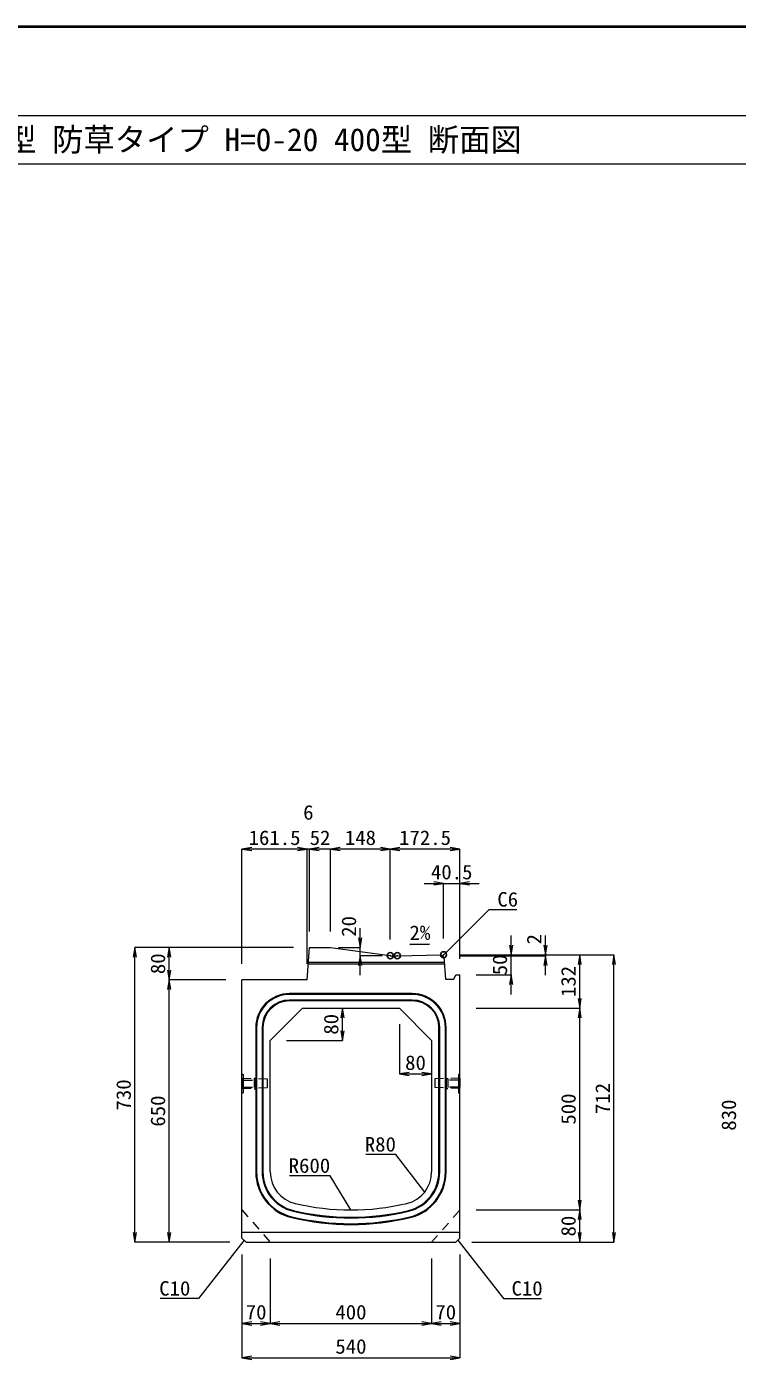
# Model space of a CAD drawing. Units: millimetres at full size; some dimension numbers follow another scale. Extents: x -1267 to 18002, y -8040 to 14480.
# Drawn here: x 11131 to 12892, y -4902 to -1600 of the extents above; entities that cross this region are included whole.
import ezdxf
from ezdxf.enums import TextEntityAlignment as Align

# ---------------------------------------------------------------- set-up
doc = ezdxf.new("R2010")
doc.units = ezdxf.units.MM
doc.header["$LTSCALE"] = 30
doc.header["$PDMODE"] = 32
doc.header["$PDSIZE"] = 15
doc.linetypes.add('USER1', pattern=[1.35, 0.75, -0.6])
for name, color, linetype, lineweight in [('インサート', 3, 'USER1', 9), ('吊りマスター', 4, 'USER1', 9), ('図枠', 7, 'Continuous', 5), ('寸法線', 7, 'Continuous', 13), ('引出線', 4, 'Continuous', 13), ('本体', 2, 'Continuous', 13), ('目地', 132, 'Continuous', 5)]:
    doc.layers.add(name, color=color, linetype=linetype, lineweight=lineweight)
doc.layers.add('作業エリア', color=11, linetype='Continuous')
doc.styles.add('ＭＳ ゴシック', font='')
doc.styles.add('ＭＳ 明朝', font='')
doc.styles.get('ＭＳ ゴシック').set_extended_font_data('MS Gothic')
doc.styles.get('ＭＳ 明朝').set_extended_font_data('MS Mincho')

# ---------------------------------------------------------------- blocks, each defined once
blk = doc.blocks.new('open_arrow')
at = {"color": 0, "linetype": 'Continuous', "lineweight": -2}
blk.add_lwpolyline([(7.5, 1.25), (0, 0), (7.5, -1.25)], dxfattribs=at)

msp = doc.modelspace()

# ---------------------------------------------------------------- linework, layer by layer
at = {"layer": 'インサート'}
for p, q in [((11667.64, -4210.51), (11694.64, -4210.51)), ((11667.64, -4210.51), (11667.64, -4227.51)), ((11697.64, -4206.51), (11694.64, -4206.51)), ((11694.64, -4206.51), (11694.64, -4231.51)), ((11697.64, -4231.51), (11697.64, -4206.51)), ((12171.24, -4206.51), (12174.24, -4206.51)), ((12171.24, -4231.51), (12171.24, -4206.51)), ((12174.24, -4206.51), (12174.24, -4231.51)), ((12201.24, -4210.51), (12174.24, -4210.51)), ((12201.24, -4210.51), (12201.24, -4227.51)), ((11667.64, -4227.51), (11694.64, -4227.51)), ((11694.64, -4231.51), (11697.64, -4231.51)), ((12174.24, -4231.51), (12171.24, -4231.51)), ((12201.24, -4227.51), (12174.24, -4227.51))]:
    msp.add_line(p, q, dxfattribs=at)
at = {"layer": '作業エリア'}
for p in [(12031.94, -3902.01), (12049.44, -3902.01), (12163.94, -3899.79)]:
    msp.add_point(p, dxfattribs=at)
at = {"layer": '吊りマスター'}
for p, q in [((11664.44, -4205.51), (11664.44, -4230.51)), ((11664.44, -4205.51), (11726.44, -4207.01)), ((11726.44, -4207.01), (11726.44, -4229.01)), ((12204.44, -4205.51), (12142.44, -4207.01)), ((12142.44, -4207.01), (12142.44, -4229.01)), ((12204.44, -4205.51), (12204.44, -4230.51)), ((11664.44, -4230.51), (11726.44, -4229.01)), ((12204.44, -4230.51), (12142.44, -4229.01))]:
    msp.add_line(p, q, dxfattribs=at)
at = {"layer": '図枠', "lineweight": 40}
msp.add_line((9534.44, -1600.17), (17334.44, -1600.17), dxfattribs=at)
at = {"layer": '図枠', "lineweight": 13}
for p, q in [((9834.44, -1820.17), (17034.44, -1820.17)), ((9834.44, -1940.17), (17034.44, -1940.17))]:
    msp.add_line(p, q, dxfattribs=at)
at = {"layer": '寸法線'}
for p, q in [((11825.94, -3637.76), (11664.44, -3637.76)), ((11664.44, -3922.01), (11664.44, -3637.76)), ((11855.94, -3637.76), (11801.94, -3637.76)), ((11825.94, -3922.01), (11825.94, -3637.76)), ((11825.94, -3922.01), (11825.94, -3637.76)), ((11931.94, -3637.76), (11831.94, -3637.76)), ((11831.94, -3842.01), (11831.94, -3637.76)), ((11831.94, -3842.01), (11831.94, -3637.76)), ((11883.94, -3842.01), (11883.94, -3637.76)), ((12031.94, -3637.76), (11883.94, -3637.76)), ((11883.94, -3842.01), (11883.94, -3637.76)), ((12204.44, -3637.76), (12031.94, -3637.76)), ((12031.94, -3862.01), (12031.94, -3637.76)), ((12031.94, -3862.01), (12031.94, -3637.76)), ((12204.44, -3909.79), (12204.44, -3637.76)), ((12115.94, -3722.76), (12252.44, -3722.76)), ((12163.94, -3859.79), (12163.94, -3722.76)), ((12204.44, -3909.79), (12204.44, -3722.76)), ((11957.27, -3950.01), (11957.27, -3834.01)), ((12331.42, -3997.79), (12331.42, -3851.79)), ((12416.42, -3950.01), (12416.42, -3851.79)), ((11398.91, -4612.01), (11398.91, -3882.01)), ((11791.98, -3882.01), (11398.91, -3882.01)), ((11483.91, -3962.01), (11483.91, -3882.01)), ((11791.98, -3882.01), (11483.91, -3882.01)), ((11903.94, -3882.01), (11957.27, -3882.01)), ((12011.94, -3902.01), (11957.27, -3902.01)), ((12203.94, -3899.79), (12501.42, -3899.79)), ((12203.94, -3899.79), (12586.42, -3899.79)), ((12203.94, -3899.79), (12416.42, -3899.79)), ((12203.94, -3899.79), (12331.42, -3899.79)), ((12203.94, -3902.01), (12416.42, -3902.01)), ((12501.42, -4032.01), (12501.42, -3899.79)), ((12586.42, -4612.01), (12586.42, -3899.79)), ((11483.91, -4612.01), (11483.91, -3962.01)), ((11624.44, -3962.01), (11483.91, -3962.01)), ((11624.44, -3962.01), (11483.91, -3962.01)), ((12244.44, -3949.79), (12331.42, -3949.79)), ((11913.29, -4112.01), (11913.29, -4032.01)), ((12244.44, -4032.01), (12501.42, -4032.01)), ((12244.44, -4032.01), (12501.42, -4032.01)), ((12501.42, -4532.01), (12501.42, -4032.01)), ((12054.44, -4072.01), (12054.44, -4195.09)), ((11774.44, -4112.01), (11913.29, -4112.01)), ((12054.44, -4195.09), (12134.44, -4195.09)), ((12244.44, -4532.01), (12501.42, -4532.01)), ((12244.44, -4532.01), (12501.42, -4532.01)), ((12501.42, -4612.01), (12501.42, -4532.01)), ((11634.44, -4612.01), (11398.91, -4612.01)), ((11634.44, -4612.01), (11483.91, -4612.01)), ((12234.44, -4612.01), (12501.42, -4612.01)), ((12234.44, -4612.01), (12586.42, -4612.01)), ((11664.44, -4642.01), (11664.44, -4813.16)), ((11664.44, -4642.01), (11664.44, -4898.16)), ((11734.44, -4652.01), (11734.44, -4813.16)), ((11734.44, -4652.01), (11734.44, -4813.16)), ((12134.44, -4652.01), (12134.44, -4813.16)), ((12134.44, -4652.01), (12134.44, -4813.16)), ((12204.44, -4642.01), (12204.44, -4813.16)), ((12204.44, -4642.01), (12204.44, -4898.16)), ((11664.44, -4813.16), (11734.44, -4813.16)), ((11734.44, -4813.16), (12134.44, -4813.16)), ((12134.44, -4813.16), (12204.44, -4813.16)), ((11664.44, -4898.16), (12204.44, -4898.16))]:
    msp.add_line(p, q, dxfattribs=at)
at = {"layer": '引出線'}
for points in [[(12161.19, -3902.84), (12277.3, -3787.54), (12345.64, -3787.54)], [(12080.3, -3874.34), (12129.01, -3873.36), (12080.27, -3874.34)], [(12117.2, -4487.58), (12045.94, -4394.47), (11971.27, -4394.47)], [(11934.44, -4532.01), (11883.07, -4447.26), (11782.07, -4447.26)], [(11669.44, -4607.01), (11556.46, -4751.44), (11461.79, -4751.44)], [(12199.44, -4607.01), (12312.42, -4751.44), (12407.09, -4751.44)]]:
    msp.add_lwpolyline(points, dxfattribs=at)
at = {"layer": '本体'}
for p, q in [((11825.94, -3962.01), (11831.94, -3882.01)), ((11831.94, -3882.01), (11883.94, -3882.01)), ((11883.94, -3882.01), (12030.61, -3901.83)), ((12033.28, -3902.01), (12049.44, -3902.01)), ((12049.44, -3902.01), (12157.94, -3899.91)), ((12157.94, -3899.91), (12164.44, -3905.77)), ((12164.44, -3905.77), (12168.94, -3959.79)), ((11664.44, -4602.01), (11664.44, -3962.01)), ((11825.94, -3962.01), (11664.44, -3962.01)), ((12168.94, -3959.79), (12189.44, -3959.79)), ((12189.44, -3959.79), (12194.44, -3949.79)), ((12194.44, -3949.79), (12204.44, -3949.79)), ((12204.44, -4602.01), (12204.44, -3949.79)), ((11734.44, -4112.01), (11814.44, -4032.01)), ((11814.44, -4032.01), (12054.44, -4032.01)), ((12054.44, -4032.01), (12134.44, -4112.01)), ((11734.44, -4437.97), (11734.44, -4112.01)), ((12134.44, -4112.01), (12134.44, -4437.97)), ((11674.44, -4612.01), (11664.44, -4602.01)), ((11674.44, -4612.01), (12194.44, -4612.01)), ((12194.44, -4612.01), (12204.44, -4602.01))]:
    msp.add_line(p, q, dxfattribs=at)
at = {"layer": '本体', "lineweight": 9}
for p, q in [((11664.44, -4194.51), (11667.64, -4196.51)), ((11667.64, -4196.51), (11667.64, -4241.51)), ((12204.44, -4194.51), (12201.24, -4196.51)), ((12201.24, -4196.51), (12201.24, -4241.51)), ((11667.64, -4241.51), (11664.44, -4243.51)), ((12201.24, -4241.51), (12204.44, -4243.51)), ((11664.44, -4587.01), (12204.44, -4587.01))]:
    msp.add_line(p, q, dxfattribs=at)
at = {"layer": '本体', "linetype": 'USER1', "lineweight": 9}
for p, q in [((11664.44, -4532.01), (11734.44, -4612.01)), ((12134.44, -4612.01), (12204.44, -4532.01))]:
    msp.add_line(p, q, dxfattribs=at)
at = {"layer": '本体'}
for centre, radius, start, end in [((12033.28, -3882.01), 20, 262.30395, 270), ((11814.44, -4437.97), 80, 180, 256.65764), ((12054.44, -4437.97), 80, 283.34236, 0), ((11934.44, -3932.01), 600, 256.65764, 283.34236)]:
    msp.add_arc(centre, radius, start, end, dxfattribs=at)
at = {"layer": '目地'}
for p, q in [((12165.87, -3923.01), (11828.86, -3923.01)), ((12165.54, -3919.01), (11829.16, -3919.01)), ((12086.44, -3996.01), (11782.44, -3996.01)), ((12086.44, -3998.01), (11782.44, -3998.01)), ((12086.44, -4012.01), (11782.44, -4012.01)), ((12086.44, -4014.01), (11782.44, -4014.01)), ((11698.44, -4080.01), (11698.44, -4437.97)), ((11700.44, -4080.01), (11700.44, -4437.97)), ((11714.44, -4080.01), (11714.44, -4437.97)), ((11716.44, -4080.01), (11716.44, -4437.97)), ((12152.44, -4437.97), (12152.44, -4080.01)), ((12154.44, -4437.97), (12154.44, -4080.01)), ((12168.44, -4437.97), (12168.44, -4080.01)), ((12170.44, -4437.97), (12170.44, -4080.01))]:
    msp.add_line(p, q, dxfattribs=at)
for centre, radius, start, end in [((11782.44, -4080.01), 84, 90, 180), ((11782.44, -4080.01), 82, 90, 180), ((11782.44, -4080.01), 68, 90, 180), ((11782.44, -4080.01), 66, 90, 180), ((12086.44, -4080.01), 84, 0, 90), ((12086.44, -4080.01), 82, 0, 90), ((12086.44, -4080.01), 68, 0, 90), ((12086.44, -4080.01), 66, 0, 90), ((11814.44, -4437.97), 116, 180, 256.65764), ((11814.44, -4437.97), 114, 180, 256.65764), ((11814.44, -4437.97), 100, 180, 256.65764), ((11814.44, -4437.97), 98, 180, 256.65764), ((12054.44, -4437.97), 98, 283.34236, 0), ((12054.44, -4437.97), 100, 283.34236, 0), ((12054.44, -4437.97), 114, 283.34236, 0), ((12054.44, -4437.97), 116, 283.34236, 0), ((11934.44, -3932.01), 636, 256.65764, 283.34236), ((11934.44, -3932.01), 634, 256.65764, 283.34236), ((11934.44, -3932.01), 620, 256.65764, 283.34236), ((11934.44, -3932.01), 618, 256.65764, 283.34236)]:
    msp.add_arc(centre, radius, start, end, dxfattribs=at)

# ---------------------------------------------------------------- block references
at = {"layer": '寸法線', "xscale": 3.2, "yscale": 3.2}
for p in [(11664.44, -3637.76), (11831.94, -3637.76), (11883.94, -3637.76), (11883.94, -3637.76), (12031.94, -3637.76), (12204.44, -3722.76), (12054.44, -4195.09), (11664.44, -4813.16), (11734.44, -4813.16), (12134.44, -4813.16), (11664.44, -4898.16)]:
    msp.add_blockref('open_arrow', p, dxfattribs=at)
for p, rotation in [((11825.94, -3637.76), 180), ((12031.94, -3637.76), 180), ((12204.44, -3637.76), 180), ((12163.94, -3722.76), 180), ((11957.27, -3882.01), 90), ((11398.91, -3882.01), 270), ((11483.91, -3882.01), 270), ((12331.42, -3899.79), 90), ((12416.42, -3899.79), 90), ((11957.27, -3902.01), 270), ((12416.42, -3902.01), 270), ((12501.42, -3899.79), 270), ((12586.42, -3899.79), 270), ((11483.91, -3962.01), 90), ((11483.91, -3962.01), 270), ((12331.42, -3949.79), 270), ((12501.42, -4032.01), 90), ((11913.29, -4032.01), 270), ((12501.42, -4032.01), 270), ((11913.29, -4112.01), 90), ((12134.44, -4195.09), 180), ((12501.42, -4532.01), 90), ((12501.42, -4532.01), 270), ((11398.91, -4612.01), 90), ((11483.91, -4612.01), 90), ((12501.42, -4612.01), 90), ((12586.42, -4612.01), 90), ((11734.44, -4813.16), 180), ((12134.44, -4813.16), 180), ((12204.44, -4813.16), 180), ((12204.44, -4898.16), 180)]:
    msp.add_blockref('open_arrow', p, dxfattribs=dict(at, rotation=rotation))
at = {"layer": '引出線'}
for p, xscale, yscale, rotation in [((12080.3, -3874.34), 0.16, 0.16, 1.1), ((12161.19, -3902.84), 0.16, 0.16, 44.8), ((12117.2, -4487.58), 0.133, 0.133, 127.4), ((11934.44, -4532.01), 0.133, 0.133, 121.2), ((11669.44, -4607.01), 0.16, 0.16, 232), ((12199.44, -4607.01), 0.16, 0.16, 308)]:
    msp.add_blockref('open_arrow', p, dxfattribs=dict(at, xscale=xscale, yscale=yscale, rotation=rotation))

# ---------------------------------------------------------------- texts
at = {"layer": '図枠', "style": 'ＭＳ ゴシック'}
msp.add_text('\u3000ＩＢＣ排水側溝 乗り入れ一体 Ⅱ型 防草タイプ H=0-20 400型 断面図', height=56.96, dxfattribs=at).set_placement((9834.44, -1880.17), align=Align.MIDDLE_LEFT)
at = {"layer": '寸法線', "style": 'ＭＳ 明朝', "width": 1.05}
for s, p in [('6', (11828.94, -3546.92)), ('161.5', (11745.19, -3609.76)), ('52', (11857.94, -3609.76)), ('148', (11957.94, -3609.76)), ('172.5', (12118.19, -3609.76)), ('40.5', (12184.19, -3694.76)), ('80', (12094.44, -4167.09)), ('70', (11699.44, -4785.16)), ('400', (11934.44, -4785.16)), ('70', (12169.44, -4785.16)), ('540', (11934.44, -4870.16))]:
    msp.add_text(s, height=36.03, dxfattribs=at).set_placement(p, align=Align.MIDDLE_CENTER)
for s, p in [('20', (11929.27, -3829.5)), ('2', (12388.42, -3861.33)), ('80', (11455.91, -3922.01)), ('50', (12303.42, -3924.79)), ('132', (12473.42, -3965.9)), ('80', (11885.29, -4072.01)), ('730', (11370.91, -4247.01)), ('712', (12558.42, -4255.9)), ('650', (11455.91, -4287.01)), ('500', (12473.42, -4282.01)), ('830', (12870.91, -4297.01)), ('80', (12473.42, -4572.01))]:
    msp.add_text(s, height=36.03, rotation=90, dxfattribs=at).set_placement(p, align=Align.MIDDLE_CENTER)
at = {"layer": '引出線', "style": 'ＭＳ 明朝', "width": 1.05}
for s, p in [('C6', (12297.3, -3744.34)), ('C10', (12332.42, -4708.24))]:
    msp.add_text(s, height=36.03, dxfattribs=at).set_placement(p, align=Align.TOP_LEFT)
msp.add_text('2%', height=36.03, rotation=1.146, dxfattribs=at).set_placement((12079.33, -3827.45), align=Align.TOP_LEFT)
for s, p in [('R80', (12045.94, -4351.27)), ('R600', (11883.07, -4404.06)), ('C10', (11536.46, -4708.24))]:
    msp.add_text(s, height=36.03, dxfattribs=at).set_placement(p, align=Align.TOP_RIGHT)

doc.saveas('drawing.dxf')
